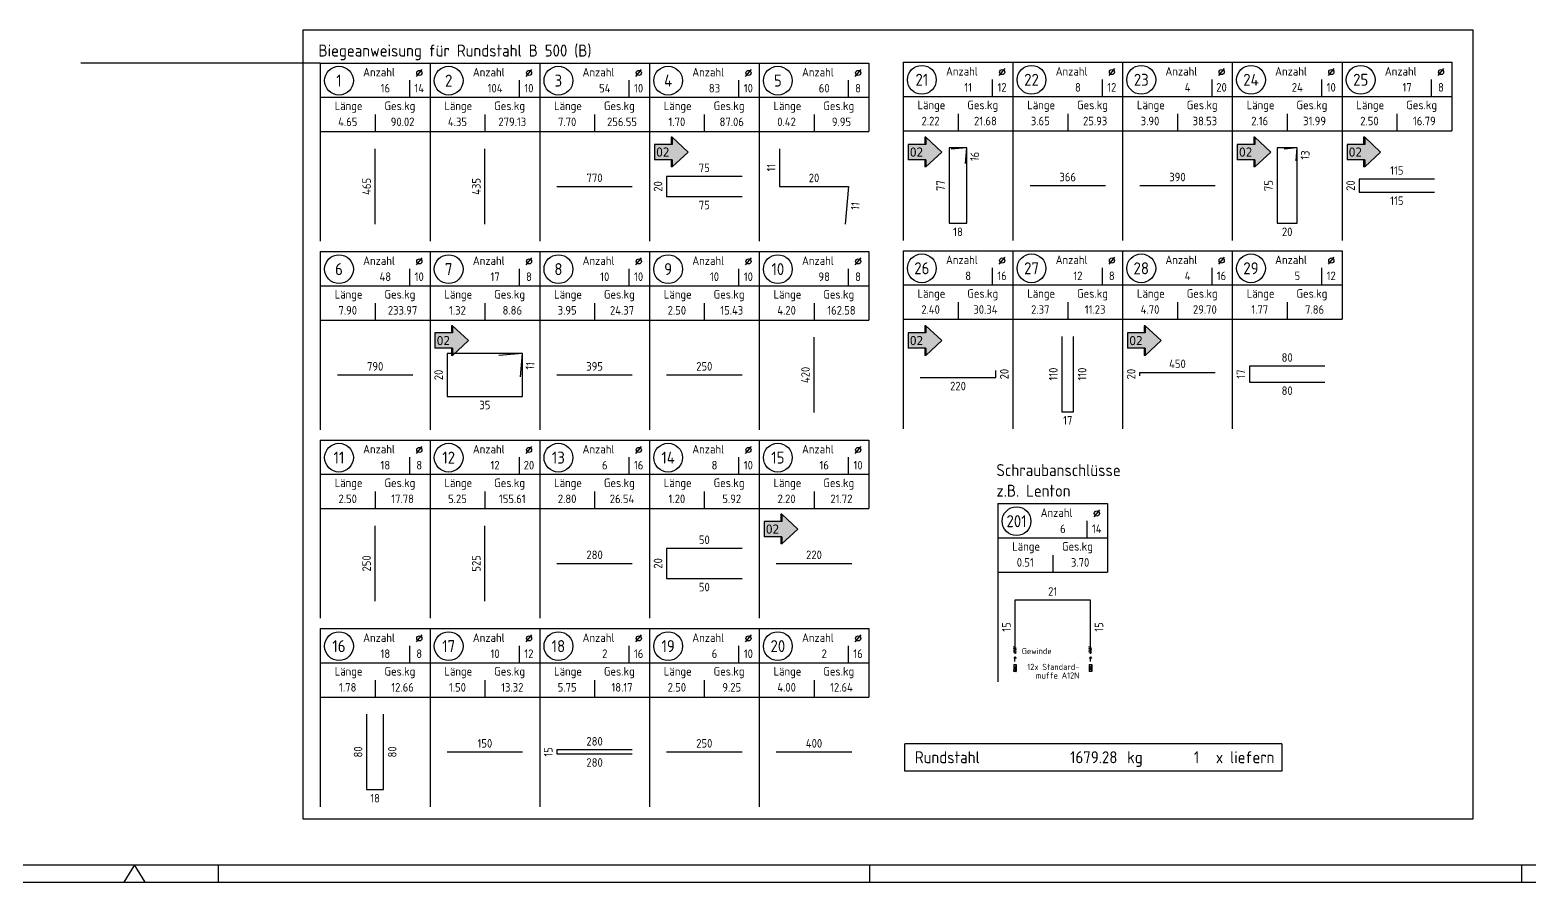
# Model space of a CAD drawing. Extents: x 0 to 74.3, y 0 to 34.2.
# Drawn here: x 28.2 to 50.07, y 0 to 12.43 of the extents above; entities that cross this region are included whole.
import ezdxf
from ezdxf.enums import TextEntityAlignment as Align

# ---------------------------------------------------------------- set-up
doc = ezdxf.new("R2010")
doc.units = 0
doc.header["$LTSCALE"] = 0.5
doc.linetypes.add('AUSGEZOGEN', pattern=[1000.01, 1000, 0.01])
for name, color, linetype in [('grau_hell', 7, 'Continuous'), ('INDEX', 7, 'Continuous'), ('OBJEKT', 7, 'Continuous'), ('RAHMEN', 7, 'Continuous'), ('RND', 7, 'Continuous'), ('RND_BILD', 7, 'Continuous'), ('STAHL', 7, 'Continuous'), ('TEXT', 7, 'Continuous')]:
    doc.layers.add(name, color=color, linetype=linetype)
doc.layers.add('NOPLOT', color=7, linetype='Continuous', plot=False)
doc.styles.add('helv', font='tahoma.ttf')
doc.styles.add('txt', font='isocp.shx')

# ---------------------------------------------------------------- blocks, each defined once
blk = doc.blocks.new('Muffe%%C28')
at = {"layer": 'STAHL', "color": 102, "linetype": 'AUSGEZOGEN'}
for p, q in [((-0.01, 0.117), (-0.011, 0.116)), ((-0.011, 0.116), (-0.011, 0.017)), ((-0.011, 0.017), (-0.01, 0.016)), ((0.025, 0.117), (-0.01, 0.117)), ((-0.01, 0.016), (0.025, 0.016)), ((-0.007, 0.116), (-0.008, 0.117)), ((-0.007, 0.017), (-0.008, 0.016)), ((-0.007, 0.116), (-0.002, 0.072)), ((-0.007, 0.017), (-0.002, 0.061)), ((0.018, 0.07), (-0.003, 0.07)), ((-0.003, 0.063), (0.018, 0.063)), ((-0.002, 0.072), (-0.002, 0.066)), ((-0.002, 0.061), (-0.002, 0.066)), ((0.022, 0.116), (0.017, 0.072)), ((0.017, 0.072), (0.017, 0.066)), ((0.017, 0.061), (0.017, 0.066)), ((0.022, 0.017), (0.017, 0.061)), ((0.022, 0.116), (0.023, 0.117)), ((0.022, 0.017), (0.023, 0.016)), ((0.026, 0.116), (0.025, 0.117)), ((0.025, 0.016), (0.026, 0.017)), ((0.026, 0.116), (0.026, 0.017))]:
    blk.add_line(p, q, dxfattribs=at)
at = {"layer": 'TEXT', "color": 102, "linetype": 'AUSGEZOGEN'}
for p, q in [((-0.002, 0.074), (0.017, 0.074)), ((-0.002, 0.059), (0.017, 0.059))]:
    blk.add_line(p, q, dxfattribs=at)
blk = doc.blocks.new('A1-35-0')
at = {"layer": 'RAHMEN', "color": 5}
blk.add_line((2, 0.5), (118.4, 0.5), dxfattribs=at)
at = {"layer": 'RAHMEN', "color": 7, "linetype": 'Continuous'}
for p, q in [((59.45, 0.5), (59.14, 0)), ((59.76, 0), (59.45, 0.5))]:
    blk.add_line(p, q, dxfattribs=at)
at = {"layer": 'RAHMEN', "color": 7}
for p, q in [((61.9, 0), (61.9, 0.5)), ((80.9, 0), (80.9, 0.5)), ((99.9, 0.5), (99.9, 0))]:
    blk.add_line(p, q, dxfattribs=at)
at = {"layer": 'RAHMEN'}
blk.add_line((0, 0), (118.9, 0), dxfattribs=at)
blk = doc.blocks.new('RND_LIS2')
at = {"layer": 'RND', "color": 3, "linetype": 'Continuous'}
for p, q in [((0, 0), (0, -5.2)), ((0, 0), (3.2, 0)), ((3.2, 0), (3.2, -2)), ((2.6, -0.503), (2.6, -1)), ((0, -1), (3.2, -1)), ((1.6, -1.503), (1.6, -2)), ((0, -2), (3.2, -2))]:
    blk.add_line(p, q, dxfattribs=at)
at = {"layer": 'RND', "color": 7, "linetype": 'Continuous'}
blk.add_line((2.805, -0.39), (2.973, -0.186), dxfattribs=at)
at = {"layer": 'RND', "color": 1, "linetype": 'Continuous'}
blk.add_circle((0.545, -0.513), 0.42, dxfattribs=at)
at = {"layer": 'RND', "color": 7, "linetype": 'Continuous'}
blk.add_circle((2.889, -0.288), 0.075, dxfattribs=at)
at = {"layer": 'RND', "color": 7, "linetype": 'Continuous', "style": 'txt'}
for s, p in [('Anzahl', (1.249, -0.391)), ('Länge', (0.42, -1.373)), ('Ges.kg', (1.872, -1.373))]:
    blk.add_text(s, height=0.25, dxfattribs=at).set_placement(p)
at = {"layer": 'RND', "color": 1, "linetype": 'Continuous', "style": 'txt'}
blk.add_attdef('POS1', text='', height=0.35, dxfattribs=at).set_placement((0.545, -0.513), align=Align.MIDDLE)
at = {"layer": 'RND', "color": 7, "linetype": 'Continuous', "style": 'txt'}
for tag, p in [('STK1', (1.897, -0.859)), ('DS1', (2.885, -0.859)), ('LANG1', (0.8, -1.841)), ('GEW', (2.4, -1.841))]:
    blk.add_attdef(tag, text='', height=0.25, dxfattribs=at).set_placement(p, align=Align.CENTER)
blk = doc.blocks.new('RND_SUM')
at = {"layer": 'RND', "color": 5, "linetype": 'Continuous'}
for p, q in [((0, 0), (0, 0.8)), ((11, 0.8), (0, 0.8)), ((11, 0.8), (11, 0)), ((11, 0), (0, 0))]:
    blk.add_line(p, q, dxfattribs=at)
at = {"layer": 'RND', "color": 1, "linetype": 'Continuous', "style": 'txt'}
for s, p in [('Rundstahl', (0.292, 0.235)), ('kg', (6.483, 0.235))]:
    blk.add_text(s, height=0.35, dxfattribs=at).set_placement(p)
blk.add_text('x liefern', height=0.35, dxfattribs=at).set_placement((10.784, 0.235), align=Align.RIGHT)
for tag, p in [('RND-S', (6.203, 0.235)), ('RND-Z', (8.59, 0.235))]:
    blk.add_attdef(tag, text='', height=0.35, dxfattribs=at).set_placement(p, align=Align.RIGHT)
blk = doc.blocks.new('hin_ind5')
at = {"layer": 'grau_hell', "linetype": 'AUSGEZOGEN'}
h = blk.add_hatch(color=9, dxfattribs=at)
h.dxf.hatch_style = 2
h.paths.add_polyline_path([(0, 0), (0.619, -0.577), (0.619, -0.3), (1.306, -0.3), (1.306, 0.3), (0.619, 0.3), (0.619, 0.577)])
h.paths.add_polyline_path([(0.34, -0.274), (1.311, -0.274), (1.311, 0.274), (0.34, 0.274)], flags=9)
at = {"layer": 'OBJEKT', "linetype": 'AUSGEZOGEN'}
for points in [[(0.619, 0.3), (0.66, 0.3), (0.66, 0.577), (0.619, 0.577)], [(0.619, -0.577), (0.66, -0.577), (0.66, -0.3), (0.619, -0.3)]]:
    blk.add_hatch(color=1, dxfattribs=at).paths.add_polyline_path(points)
at = {"layer": 'OBJEKT', "color": 1, "linetype": 'AUSGEZOGEN'}
for p, q in [((0, 0), (0.619, 0.577)), ((0, 0), (0.619, -0.577)), ((0.619, 0.577), (0.619, 0.3)), ((0.619, 0.577), (0.66, 0.577)), ((0.619, 0.3), (1.306, 0.3)), ((0.66, 0.577), (0.66, 0.3)), ((1.306, 0.3), (1.306, -0.3)), ((0.619, -0.3), (0.619, -0.577)), ((0.619, -0.3), (1.306, -0.3)), ((0.66, -0.3), (0.66, -0.577))]:
    blk.add_line(p, q, dxfattribs=at)
at = {"layer": 'OBJEKT', "color": 7, "linetype": 'AUSGEZOGEN'}
blk.add_line((0.619, -0.577), (0.66, -0.577), dxfattribs=at)
at = {"layer": 'INDEX', "color": 1, "linetype": 'Continuous', "style": 'helv'}
blk.add_attdef('INDEX', text='', height=0.35, rotation=360, dxfattribs=at).set_placement((1.259, 0), align=Align.MIDDLE_RIGHT)

msp = doc.modelspace()

# ---------------------------------------------------------------- linework, layer by layer
at = {"layer": 'NOPLOT', "color": 191, "linetype": 'AUSGEZOGEN'}
msp.add_line((32.4338, 11.948), (28.9437, 11.948), dxfattribs=at)
at = {"layer": 'RND_BILD', "color": 1, "linetype": 'AUSGEZOGEN'}
for points in [[(33.2338, 9.598), (33.2338, 10.698)], [(34.8338, 9.598), (34.8338, 10.698)], [(39.1328, 10.698), (39.1328, 10.147), (40.1347, 10.147), (40.0867, 9.598)], [(41.8423, 10.4825), (41.8622, 10.7102), (41.6051, 10.7102), (41.6051, 9.6102), (41.8622, 9.6102), (41.8622, 10.7102), (41.6345, 10.6903)], [(46.6637, 10.5203), (46.6803, 10.7102), (46.387, 10.7102), (46.387, 9.6102), (46.6803, 9.6102), (46.6803, 10.7102), (46.4904, 10.6936)], [(38.5838, 10.2947), (37.4838, 10.2947), (37.4838, 10.0014), (38.5838, 10.0014)], [(35.8838, 10.148), (36.9838, 10.148)], [(42.7836, 10.1602), (43.8836, 10.1602)], [(44.3836, 10.1602), (45.4836, 10.1602)], [(48.6836, 10.2559), (47.5836, 10.2559), (47.5836, 10.0646), (48.6836, 10.0646)], [(39.6338, 6.848), (39.6338, 7.948)], [(43.2486, 7.9602), (43.2486, 6.8602), (43.4186, 6.8602), (43.4186, 7.9602)], [(35.3537, 7.3679), (35.3838, 7.7123), (34.2838, 7.7123), (34.2838, 7.0837), (35.3838, 7.0837), (35.3838, 7.7123), (35.0394, 7.6822)], [(41.1836, 7.3602), (42.2836, 7.3602), (42.2836, 7.4602)], [(47.0836, 7.5271), (45.9836, 7.5271), (45.9836, 7.2933), (47.0836, 7.2933)], [(32.6838, 7.398), (33.7838, 7.398)], [(35.8838, 7.398), (36.9838, 7.398)], [(37.4838, 7.398), (38.5838, 7.398)], [(44.3836, 7.3858), (44.3836, 7.4347), (45.4836, 7.4347)], [(33.2338, 4.098), (33.2338, 5.198)], [(34.8338, 4.098), (34.8338, 5.198)], [(38.5838, 4.868), (37.4838, 4.868), (37.4838, 4.428), (38.5838, 4.428)], [(35.8838, 4.648), (36.9838, 4.648)], [(39.0838, 4.648), (40.1838, 4.648)], [(43.6644, 3.3277), (43.6644, 4.1134), (42.5644, 4.1134), (42.5644, 3.3277)], [(33.11, 2.448), (33.11, 1.348), (33.3575, 1.348), (33.3575, 2.448)], [(34.2838, 1.898), (35.3838, 1.898)], [(36.9838, 1.9275), (35.8838, 1.9275), (35.8838, 1.8686), (36.9838, 1.8686)], [(37.4838, 1.898), (38.5838, 1.898)], [(39.0838, 1.898), (40.1838, 1.898)]]:
    msp.add_lwpolyline(points, dxfattribs=at)
at = {"layer": 'TEXT', "color": 102, "linetype": 'AUSGEZOGEN'}
for p, q in [((42.5864, 3.4091), (42.5423, 3.4318)), ((42.5864, 3.3851), (42.5423, 3.4078)), ((42.5864, 3.3611), (42.5423, 3.3838)), ((42.5864, 3.3371), (42.5423, 3.3598)), ((42.5645, 3.2844), (42.5465, 3.2591)), ((42.5645, 3.2844), (42.5826, 3.2591)), ((42.5645, 3.2171), (42.5645, 3.2844)), ((43.6864, 3.4091), (43.6423, 3.4318)), ((43.6864, 3.3851), (43.6423, 3.4078)), ((43.6864, 3.3611), (43.6423, 3.3838)), ((43.6864, 3.3371), (43.6423, 3.3598)), ((43.6645, 3.2844), (43.6465, 3.2591)), ((43.6645, 3.2844), (43.6826, 3.2591)), ((43.6645, 3.2171), (43.6645, 3.2844))]:
    msp.add_line(p, q, dxfattribs=at)
at = {"layer": 'TEXT', "color": 1, "linetype": 'AUSGEZOGEN'}
msp.add_lwpolyline([(32.1819, 12.4302), (49.2409, 12.4302), (49.2409, 0.9177), (32.1819, 0.9177)], close=True, dxfattribs=at)

# ---------------------------------------------------------------- block references
at = {"layer": 'OBJEKT', "color": 7, "linetype": 'AUSGEZOGEN', "xscale": -1}
for p in [(42.572, 3.055), (43.672, 3.055)]:
    msp.add_blockref('Muffe%%C28', p, dxfattribs=at)
at = {"layer": 'RAHMEN', "color": 7, "linetype": 'AUSGEZOGEN', "xscale": 0.5, "yscale": 0.5, "zscale": 0.5}
msp.add_blockref('A1-35-0', (0, 0), dxfattribs=at)
at = {"layer": 'RND', "color": 7, "linetype": 'AUSGEZOGEN'}
ref = msp.add_blockref('hin_ind5', (37.7961, 10.6491), dxfattribs=dict(at, xscale=-0.375, yscale=0.375, zscale=0.375))
ref.add_attrib('INDEX', '02', dxfattribs={"layer": 'INDEX', "color": 1, "linetype": 'Continuous', "height": 0.13125, "style": 'helv'}).set_placement((37.5282, 10.6491), align=Align.MIDDLE_RIGHT)
ref = msp.add_blockref('hin_ind5', (41.4961, 10.6491), dxfattribs=dict(at, xscale=-0.375, yscale=0.375, zscale=0.375))
ref.add_attrib('INDEX', '02', dxfattribs={"layer": 'INDEX', "color": 1, "linetype": 'Continuous', "height": 0.13125, "style": 'helv'}).set_placement((41.2282, 10.6491), align=Align.MIDDLE_RIGHT)
ref = msp.add_blockref('hin_ind5', (46.2961, 10.6491), dxfattribs=dict(at, xscale=-0.375, yscale=0.375, zscale=0.375))
ref.add_attrib('INDEX', '02', dxfattribs={"layer": 'INDEX', "color": 1, "linetype": 'Continuous', "height": 0.13125, "style": 'helv'}).set_placement((46.0282, 10.6491), align=Align.MIDDLE_RIGHT)
ref = msp.add_blockref('hin_ind5', (47.8961, 10.6491), dxfattribs=dict(at, xscale=-0.375, yscale=0.375, zscale=0.375))
ref.add_attrib('INDEX', '02', dxfattribs={"layer": 'INDEX', "color": 1, "linetype": 'Continuous', "height": 0.13125, "style": 'helv'}).set_placement((47.6282, 10.6491), align=Align.MIDDLE_RIGHT)
ref = msp.add_blockref('hin_ind5', (34.5961, 7.8991), dxfattribs=dict(at, xscale=-0.375, yscale=0.375, zscale=0.375))
ref.add_attrib('INDEX', '02', dxfattribs={"layer": 'INDEX', "color": 1, "linetype": 'Continuous', "height": 0.13125, "style": 'helv'}).set_placement((34.3282, 7.8991), align=Align.MIDDLE_RIGHT)
ref = msp.add_blockref('hin_ind5', (41.4961, 7.8991), dxfattribs=dict(at, xscale=-0.375, yscale=0.375, zscale=0.375))
ref.add_attrib('INDEX', '02', dxfattribs={"layer": 'INDEX', "color": 1, "linetype": 'Continuous', "height": 0.13125, "style": 'helv'}).set_placement((41.2282, 7.8991), align=Align.MIDDLE_RIGHT)
ref = msp.add_blockref('hin_ind5', (44.6961, 7.8991), dxfattribs=dict(at, xscale=-0.375, yscale=0.375, zscale=0.375))
ref.add_attrib('INDEX', '02', dxfattribs={"layer": 'INDEX', "color": 1, "linetype": 'Continuous', "height": 0.13125, "style": 'helv'}).set_placement((44.4282, 7.8991), align=Align.MIDDLE_RIGHT)
ref = msp.add_blockref('hin_ind5', (39.3961, 5.1491), dxfattribs=dict(at, xscale=-0.375, yscale=0.375, zscale=0.375))
ref.add_attrib('INDEX', '02', dxfattribs={"layer": 'INDEX', "color": 1, "linetype": 'Continuous', "height": 0.13125, "style": 'helv'}).set_placement((39.1282, 5.1491), align=Align.MIDDLE_RIGHT)
at = {"layer": 'RND_BILD', "color": 6, "linetype": 'AUSGEZOGEN', "xscale": 0.5, "yscale": 0.5, "zscale": 0.5}
for p, values in [((32.4338, 11.948), {'POS1': '1', 'STK1': '16', 'DS1': '14', 'LANG1': '4.65', 'GEW': '90.02'}), ((40.9336, 11.9602), {'POS1': '21', 'STK1': '11', 'DS1': '12', 'LANG1': '2.22', 'GEW': '21.68'})]:
    msp.add_blockref('RND_LIS2', p, dxfattribs=at).add_auto_attribs(values)
at = {"layer": 'RND_BILD', "color": 7, "linetype": 'AUSGEZOGEN', "xscale": 0.5, "yscale": 0.5, "zscale": 0.5}
for name, p, values in [('RND_LIS2', (34.0338, 11.948), {'POS1': '2', 'STK1': '104', 'DS1': '10', 'LANG1': '4.35', 'GEW': '279.13'}), ('RND_LIS2', (35.6338, 11.948), {'POS1': '3', 'STK1': '54', 'DS1': '10', 'LANG1': '7.70', 'GEW': '256.55'}), ('RND_LIS2', (37.2338, 11.948), {'POS1': '4', 'STK1': '83', 'DS1': '10', 'LANG1': '1.70', 'GEW': '87.06'}), ('RND_LIS2', (38.8338, 11.948), {'POS1': '5', 'STK1': '60', 'DS1': '8', 'LANG1': '0.42', 'GEW': '9.95'}), ('RND_LIS2', (42.5336, 11.9602), {'POS1': '22', 'STK1': '8', 'DS1': '12', 'LANG1': '3.65', 'GEW': '25.93'}), ('RND_LIS2', (44.1336, 11.9602), {'POS1': '23', 'STK1': '4', 'DS1': '20', 'LANG1': '3.90', 'GEW': '38.53'}), ('RND_LIS2', (45.7336, 11.9602), {'POS1': '24', 'STK1': '24', 'DS1': '10', 'LANG1': '2.16', 'GEW': '31.99'}), ('RND_LIS2', (47.3336, 11.9602), {'POS1': '25', 'STK1': '17', 'DS1': '8', 'LANG1': '2.50', 'GEW': '16.79'}), ('RND_LIS2', (32.4338, 9.198), {'POS1': '6', 'STK1': '48', 'DS1': '10', 'LANG1': '7.90', 'GEW': '233.97'}), ('RND_LIS2', (34.0338, 9.198), {'POS1': '7', 'STK1': '17', 'DS1': '8', 'LANG1': '1.32', 'GEW': '8.86'}), ('RND_LIS2', (35.6338, 9.198), {'POS1': '8', 'STK1': '10', 'DS1': '10', 'LANG1': '3.95', 'GEW': '24.37'}), ('RND_LIS2', (37.2338, 9.198), {'POS1': '9', 'STK1': '10', 'DS1': '10', 'LANG1': '2.50', 'GEW': '15.43'}), ('RND_LIS2', (38.8338, 9.198), {'POS1': '10', 'STK1': '98', 'DS1': '8', 'LANG1': '4.20', 'GEW': '162.58'}), ('RND_LIS2', (40.9336, 9.2102), {'POS1': '26', 'STK1': '8', 'DS1': '16', 'LANG1': '2.40', 'GEW': '30.34'}), ('RND_LIS2', (42.5336, 9.2102), {'POS1': '27', 'STK1': '12', 'DS1': '8', 'LANG1': '2.37', 'GEW': '11.23'}), ('RND_LIS2', (44.1336, 9.2102), {'POS1': '28', 'STK1': '4', 'DS1': '16', 'LANG1': '4.70', 'GEW': '29.70'}), ('RND_LIS2', (45.7336, 9.2102), {'POS1': '29', 'STK1': '5', 'DS1': '12', 'LANG1': '1.77', 'GEW': '7.86'}), ('RND_LIS2', (32.4338, 6.448), {'POS1': '11', 'STK1': '18', 'DS1': '8', 'LANG1': '2.50', 'GEW': '17.78'}), ('RND_LIS2', (34.0338, 6.448), {'POS1': '12', 'STK1': '12', 'DS1': '20', 'LANG1': '5.25', 'GEW': '155.61'}), ('RND_LIS2', (35.6338, 6.448), {'POS1': '13', 'STK1': '6', 'DS1': '16', 'LANG1': '2.80', 'GEW': '26.54'}), ('RND_LIS2', (37.2338, 6.448), {'POS1': '14', 'STK1': '8', 'DS1': '10', 'LANG1': '1.20', 'GEW': '5.92'}), ('RND_LIS2', (38.8338, 6.448), {'POS1': '15', 'STK1': '16', 'DS1': '10', 'LANG1': '2.20', 'GEW': '21.72'}), ('RND_LIS2', (42.3144, 5.5206), {'POS1': '201', 'STK1': '6', 'DS1': '14', 'LANG1': '0.51', 'GEW': '3.70'}), ('RND_LIS2', (32.4338, 3.698), {'POS1': '16', 'STK1': '18', 'DS1': '8', 'LANG1': '1.78', 'GEW': '12.66'}), ('RND_LIS2', (34.0338, 3.698), {'POS1': '17', 'STK1': '10', 'DS1': '12', 'LANG1': '1.50', 'GEW': '13.32'}), ('RND_LIS2', (35.6338, 3.698), {'POS1': '18', 'STK1': '2', 'DS1': '16', 'LANG1': '5.75', 'GEW': '18.17'}), ('RND_LIS2', (37.2338, 3.698), {'POS1': '19', 'STK1': '6', 'DS1': '10', 'LANG1': '2.50', 'GEW': '9.25'}), ('RND_LIS2', (38.8338, 3.698), {'POS1': '20', 'STK1': '2', 'DS1': '16', 'LANG1': '4.00', 'GEW': '12.64'}), ('RND_SUM', (40.957, 1.6152), {'RND-S': '1679.28', 'RND-Z': '1'})]:
    msp.add_blockref(name, p, dxfattribs=at).add_auto_attribs(values)

# ---------------------------------------------------------------- texts
at = {"layer": 'RND_BILD', "color": 7, "linetype": 'AUSGEZOGEN', "style": 'txt'}
for s, rotation, p in [('16', 84.99986, (41.9768, 10.5855)), ('13', 84.99986, (46.7965, 10.6044)), ('11', 90, (39.0078, 10.4225)), ('465', 90, (33.1088, 10.148)), ('435', 90, (34.7088, 10.148)), ('20', 90, (37.3588, 10.148)), ('77', 90, (41.4801, 10.1602)), ('75', 90, (46.262, 10.1602)), ('20', 90, (47.4586, 10.1602)), ('11', 85, (40.2353, 9.8616)), ('20', 90, (34.1588, 7.398)), ('11', 84.99986, (35.4933, 7.5292)), ('420', 90, (39.5088, 7.398)), ('20', 90, (42.4086, 7.4102)), ('110', 90, (43.1236, 7.4102)), ('110', 90, (43.5436, 7.4102)), ('20', 90, (44.2586, 7.4102)), ('17', 90, (45.8586, 7.4102)), ('220', 360, (39.6338, 4.773)), ('250', 90, (33.1088, 4.648)), ('525', 90, (34.7088, 4.648)), ('20', 90, (37.3588, 4.648)), ('15', 90, (42.4394, 3.7206)), ('15', 90, (43.7894, 3.7206)), ('80', 90, (32.985, 1.898)), ('80', 90, (33.4825, 1.898)), ('150', 360, (34.8338, 2.023)), ('15', 90, (35.7588, 1.898))]:
    msp.add_text(s, height=0.125, rotation=rotation, dxfattribs=at).set_placement(p, align=Align.MIDDLE)
for s, p in [('770', (36.4338, 10.273)), ('75', (38.0338, 10.4197)), ('20', (39.6338, 10.272)), ('366', (43.3336, 10.2852)), ('390', (44.9336, 10.2852)), ('115', (48.1336, 10.3809)), ('75', (38.0338, 9.8764)), ('115', (48.1336, 9.9396)), ('18', (41.7336, 9.4852)), ('20', (46.5336, 9.4852)), ('80', (46.5336, 7.6521)), ('790', (33.2338, 7.523)), ('395', (36.4338, 7.523)), ('250', (38.0338, 7.523)), ('450', (44.9336, 7.5597)), ('220', (41.7336, 7.2352)), ('80', (46.5336, 7.1683)), ('35', (34.8338, 6.9587)), ('17', (43.3336, 6.7352)), ('50', (38.0338, 4.993)), ('280', (36.4338, 4.773)), ('50', (38.0338, 4.303)), ('21', (43.1144, 4.2384)), ('280', (36.4338, 2.0525)), ('250', (38.0338, 2.023)), ('400', (39.6338, 2.023)), ('280', (36.4338, 1.7436)), ('18', (33.2338, 1.223))]:
    msp.add_text(s, height=0.125, dxfattribs=at).set_placement(p, align=Align.MIDDLE)
at = {"layer": 'TEXT', "color": 1, "linetype": 'AUSGEZOGEN', "style": 'txt'}
for s, p in [('Biegeanweisung für Rundstahl B 500 (B)', (32.4072, 12.0424)), ('Schraubanschlüsse', (42.2935, 5.9221)), ('z.B. Lenton', (42.2935, 5.621))]:
    msp.add_text(s, height=0.175, dxfattribs=at).set_placement(p)
at = {"layer": 'TEXT', "color": 102, "linetype": 'Continuous', "style": 'txt'}
for s, p in [('Gewinde', (42.6642, 3.3242)), ('12x Standard-', (42.7443, 3.0935)), ('muffe A12N', (42.8682, 2.9678))]:
    msp.add_text(s, height=0.09, dxfattribs=at).set_placement(p)

doc.saveas('drawing.dxf')
